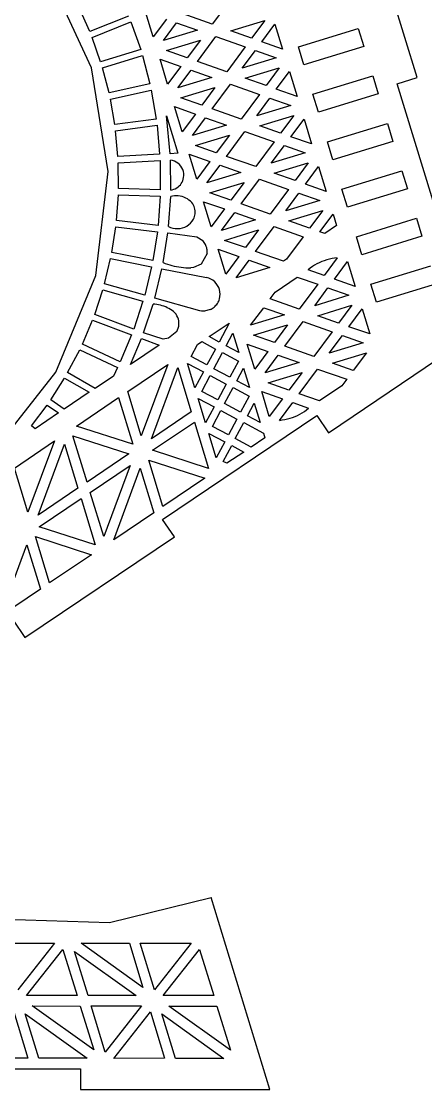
# Model space of a CAD drawing. Extents: x -20.3 to 20.3, y -19.2 to 19.2.
# Drawn here: x 9.37 to 13.65, y 1.01 to 12.34 of the extents above; entities that cross this region are included whole.
import ezdxf

# ---------------------------------------------------------------- set-up
doc = ezdxf.new("R2010")
doc.units = 0
doc.header["$MEASUREMENT"] = 0
doc.layers.get('0').update_dxf_attribs({"linetype": 'CONTINUOUS'})

msp = doc.modelspace()

# ---------------------------------------------------------------- linework, layer by layer
for p, q in [((10.11, 11.844), (9.642, 12.852)), ((13.562, 11.74), (13.238, 12.8)), ((10.091, 12.229), (9.978, 12.479)), ((11.584, 12.57), (11.389, 12.307)), ((10.503, 12.393), (10.091, 12.229)), ((10.763, 12.174), (10.682, 12.439)), ((10.903, 12.361), (10.763, 12.174)), ((11.389, 12.307), (11.08, 12.416)), ((10.116, 12.167), (10.527, 12.33)), ((10.527, 12.33), (10.631, 12.038)), ((10.872, 12.135), (11.012, 12.322)), ((11.232, 12.245), (10.872, 12.135)), ((11.012, 12.322), (11.232, 12.245)), ((11.586, 12.237), (11.946, 12.347)), ((11.946, 12.347), (11.806, 12.159)), ((11.915, 12.12), (12.055, 12.308)), ((12.055, 12.308), (12.136, 12.043)), ((12.303, 12.068), (12.939, 12.262)), ((12.939, 12.262), (12.997, 12.071)), ((10.206, 11.908), (10.116, 12.167)), ((10.904, 12.029), (11.265, 12.139)), ((11.265, 12.139), (11.125, 11.951)), ((11.234, 11.912), (11.429, 12.175)), ((11.429, 12.175), (11.738, 12.066)), ((11.806, 12.159), (11.586, 12.237)), ((10.631, 12.038), (10.206, 11.908)), ((11.125, 11.951), (10.904, 12.029)), ((11.738, 12.066), (11.543, 11.803)), ((11.707, 11.839), (11.847, 12.027)), ((11.847, 12.027), (12.068, 11.949)), ((12.136, 12.043), (11.915, 12.12)), ((12.361, 11.877), (12.303, 12.068)), ((12.997, 12.071), (12.361, 11.877)), ((10.226, 11.844), (10.65, 11.974)), ((10.65, 11.974), (10.728, 11.673)), ((10.917, 11.67), (10.836, 11.935)), ((10.836, 11.935), (11.057, 11.858)), ((11.543, 11.803), (11.234, 11.912)), ((12.068, 11.949), (11.707, 11.839)), ((10.286, 10.746), (10.11, 11.844)), ((10.296, 11.579), (10.226, 11.844)), ((11.057, 11.858), (10.917, 11.67)), ((11.026, 11.631), (11.166, 11.819)), ((11.166, 11.819), (11.386, 11.741)), ((11.74, 11.733), (12.1, 11.843)), ((12.1, 11.843), (11.96, 11.656)), ((12.069, 11.617), (12.209, 11.804)), ((12.209, 11.804), (12.29, 11.539)), ((10.728, 11.673), (10.296, 11.579)), ((11.386, 11.741), (11.026, 11.631)), ((11.388, 11.408), (11.583, 11.671)), ((11.583, 11.671), (11.892, 11.562)), ((11.96, 11.656), (11.74, 11.733)), ((12.457, 11.564), (13.093, 11.758)), ((13.093, 11.758), (13.151, 11.568)), ((13.35, 11.675), (13.562, 11.74)), ((14.164, 9.015), (13.35, 11.675)), ((10.31, 11.513), (10.743, 11.608)), ((10.743, 11.608), (10.796, 11.301)), ((11.058, 11.525), (11.419, 11.635)), ((11.419, 11.635), (11.279, 11.447)), ((11.892, 11.562), (11.697, 11.3)), ((12.29, 11.539), (12.069, 11.617)), ((12.515, 11.373), (12.457, 11.564)), ((13.151, 11.568), (12.515, 11.373)), ((10.356, 11.244), (10.31, 11.513)), ((11.279, 11.447), (11.058, 11.525)), ((11.861, 11.336), (12.001, 11.523)), ((12.222, 11.446), (11.861, 11.336)), ((12.001, 11.523), (12.222, 11.446)), ((10.944, 10.932), (10.903, 11.335)), ((10.903, 11.335), (11.025, 10.937)), ((11.071, 11.166), (10.99, 11.432)), ((10.99, 11.432), (11.211, 11.354)), ((11.211, 11.354), (11.071, 11.166)), ((11.697, 11.3), (11.388, 11.408)), ((11.894, 11.23), (12.254, 11.34)), ((12.254, 11.34), (12.114, 11.152)), ((10.796, 11.301), (10.356, 11.244)), ((10.365, 11.177), (10.805, 11.236)), ((10.805, 11.236), (10.832, 10.927)), ((11.18, 11.127), (11.32, 11.315)), ((11.54, 11.237), (11.18, 11.127)), ((11.32, 11.315), (11.54, 11.237)), ((12.114, 11.152), (11.894, 11.23)), ((12.223, 11.113), (12.363, 11.301)), ((12.363, 11.301), (12.444, 11.036)), ((12.611, 11.06), (13.247, 11.255)), ((13.247, 11.255), (13.305, 11.064)), ((10.39, 10.905), (10.365, 11.177)), ((11.212, 11.021), (11.573, 11.131)), ((11.573, 11.131), (11.433, 10.944)), ((11.542, 10.905), (11.737, 11.167)), ((11.737, 11.167), (12.046, 11.059)), ((12.444, 11.036), (12.223, 11.113)), ((11.433, 10.944), (11.212, 11.021)), ((12.046, 11.059), (11.851, 10.796)), ((12.015, 10.832), (12.155, 11.02)), ((12.155, 11.02), (12.376, 10.942)), ((12.669, 10.869), (12.611, 11.06)), ((13.305, 11.064), (12.669, 10.869)), ((10.832, 10.927), (10.39, 10.905)), ((11.025, 10.937), (10.944, 10.932)), ((11.225, 10.663), (11.144, 10.928)), ((11.144, 10.928), (11.365, 10.85)), ((11.851, 10.796), (11.542, 10.905)), ((12.376, 10.942), (12.015, 10.832)), ((10.393, 10.837), (10.837, 10.86)), ((10.396, 10.563), (10.393, 10.837)), ((10.837, 10.86), (10.839, 10.549)), ((10.95, 10.548), (10.948, 10.863)), ((10.969, 10.86), (10.948, 10.863)), ((10.989, 10.853), (10.969, 10.86)), ((11.008, 10.844), (10.989, 10.853)), ((11.026, 10.832), (11.008, 10.844)), ((11.042, 10.817), (11.026, 10.832)), ((11.056, 10.801), (11.042, 10.817)), ((11.068, 10.783), (11.056, 10.801)), ((11.077, 10.764), (11.068, 10.783)), ((11.084, 10.744), (11.077, 10.764)), ((11.365, 10.85), (11.225, 10.663)), ((11.334, 10.624), (11.474, 10.811)), ((11.474, 10.811), (11.694, 10.734)), ((12.048, 10.726), (12.408, 10.836)), ((12.408, 10.836), (12.268, 10.648)), ((12.377, 10.609), (12.517, 10.797)), ((12.517, 10.797), (12.598, 10.532)), ((10.157, 9.642), (10.286, 10.746)), ((11.077, 10.647), (11.083, 10.663)), ((11.083, 10.663), (11.086, 10.68)), ((11.087, 10.723), (11.084, 10.744)), ((11.086, 10.68), (11.088, 10.701)), ((11.088, 10.701), (11.087, 10.723)), ((11.694, 10.734), (11.334, 10.624)), ((11.696, 10.401), (11.891, 10.664)), ((11.891, 10.664), (12.2, 10.555)), ((12.268, 10.648), (12.048, 10.726)), ((12.765, 10.557), (13.401, 10.751)), ((13.401, 10.751), (13.459, 10.56)), ((10.839, 10.549), (10.396, 10.563)), ((10.95, 10.548), (10.966, 10.551)), ((10.966, 10.551), (10.983, 10.556)), ((10.983, 10.556), (10.998, 10.562)), ((10.998, 10.562), (11.013, 10.57)), ((11.013, 10.57), (11.027, 10.58)), ((11.027, 10.58), (11.04, 10.591)), ((11.04, 10.591), (11.052, 10.604)), ((11.052, 10.604), (11.062, 10.617)), ((11.062, 10.617), (11.07, 10.632)), ((11.07, 10.632), (11.077, 10.647)), ((11.366, 10.518), (11.727, 10.628)), ((11.727, 10.628), (11.587, 10.44)), ((12.2, 10.555), (12.005, 10.292)), ((12.598, 10.532), (12.377, 10.609)), ((12.823, 10.366), (12.765, 10.557)), ((13.459, 10.56), (12.823, 10.366)), ((10.374, 10.223), (10.394, 10.497)), ((10.394, 10.497), (10.838, 10.482)), ((10.838, 10.482), (10.815, 10.172)), ((10.925, 10.16), (10.949, 10.48)), ((10.969, 10.484), (10.949, 10.48)), ((10.989, 10.486), (10.969, 10.484)), ((11.01, 10.487), (10.989, 10.486)), ((11.03, 10.486), (11.01, 10.487)), ((11.05, 10.483), (11.03, 10.486)), ((11.07, 10.478), (11.05, 10.483)), ((11.09, 10.471), (11.07, 10.478)), ((11.108, 10.463), (11.09, 10.471)), ((11.126, 10.453), (11.108, 10.463)), ((11.143, 10.441), (11.126, 10.453)), ((11.159, 10.428), (11.143, 10.441)), ((11.173, 10.414), (11.159, 10.428)), ((11.379, 10.159), (11.298, 10.424)), ((11.298, 10.424), (11.519, 10.347)), ((11.587, 10.44), (11.366, 10.518)), ((12.169, 10.328), (12.309, 10.516)), ((12.53, 10.438), (12.169, 10.328)), ((12.309, 10.516), (12.53, 10.438)), ((11.183, 10.401), (11.173, 10.414)), ((11.19, 10.388), (11.183, 10.401)), ((11.197, 10.374), (11.19, 10.388)), ((11.202, 10.359), (11.197, 10.374)), ((11.206, 10.344), (11.202, 10.359)), ((11.208, 10.328), (11.206, 10.344)), ((11.209, 10.313), (11.208, 10.328)), ((11.208, 10.297), (11.209, 10.313)), ((11.519, 10.347), (11.379, 10.159)), ((12.005, 10.292), (11.696, 10.401)), ((12.202, 10.222), (12.562, 10.332)), ((12.562, 10.332), (12.422, 10.145)), ((10.815, 10.172), (10.374, 10.223)), ((11.141, 10.181), (11.16, 10.198)), ((11.16, 10.198), (11.177, 10.217)), ((11.177, 10.217), (11.191, 10.238)), ((11.191, 10.238), (11.197, 10.252)), ((11.197, 10.252), (11.203, 10.267)), ((11.203, 10.267), (11.206, 10.282)), ((11.206, 10.282), (11.208, 10.297)), ((11.488, 10.12), (11.628, 10.308)), ((11.848, 10.23), (11.488, 10.12)), ((11.628, 10.308), (11.848, 10.23)), ((12.422, 10.145), (12.202, 10.222)), ((12.531, 10.106), (12.671, 10.293)), ((12.671, 10.293), (12.708, 10.173)), ((12.919, 10.053), (13.555, 10.248)), ((13.555, 10.248), (13.613, 10.057)), ((10.325, 9.886), (10.366, 10.157)), ((10.366, 10.157), (10.808, 10.106)), ((10.808, 10.106), (10.76, 9.799)), ((10.868, 9.778), (10.918, 10.093)), ((10.918, 10.093), (11.227, 10.053)), ((10.925, 10.16), (10.948, 10.149)), ((10.948, 10.149), (10.973, 10.142)), ((10.973, 10.142), (10.998, 10.138)), ((10.998, 10.138), (11.023, 10.138)), ((11.023, 10.138), (11.049, 10.14)), ((11.049, 10.14), (11.074, 10.146)), ((11.074, 10.146), (11.098, 10.155)), ((11.098, 10.155), (11.12, 10.166)), ((11.12, 10.166), (11.141, 10.181)), ((11.52, 10.014), (11.881, 10.124)), ((11.881, 10.124), (11.741, 9.937)), ((11.85, 9.897), (12.045, 10.16)), ((12.045, 10.16), (12.354, 10.051)), ((12.583, 10.088), (12.531, 10.106)), ((12.708, 10.173), (12.583, 10.088)), ((11.227, 10.053), (11.289, 10.011)), ((11.297, 10.002), (11.289, 10.011)), ((11.305, 9.992), (11.297, 10.002)), ((11.312, 9.982), (11.305, 9.992)), ((11.318, 9.971), (11.312, 9.982)), ((11.323, 9.96), (11.318, 9.971)), ((11.741, 9.937), (11.52, 10.014)), ((12.354, 10.051), (12.178, 9.815)), ((12.977, 9.862), (12.919, 10.053)), ((13.613, 10.057), (12.977, 9.862)), ((10.76, 9.799), (10.325, 9.886)), ((11.335, 9.875), (11.272, 9.76)), ((11.327, 9.948), (11.323, 9.96)), ((11.331, 9.936), (11.327, 9.948)), ((11.334, 9.924), (11.331, 9.936)), ((11.335, 9.912), (11.334, 9.924)), ((11.336, 9.9), (11.335, 9.912)), ((11.335, 9.875), (11.336, 9.887)), ((11.336, 9.887), (11.336, 9.9)), ((11.533, 9.655), (11.452, 9.921)), ((11.452, 9.921), (11.673, 9.843)), ((12.146, 9.794), (11.85, 9.897)), ((10.248, 9.554), (10.312, 9.82)), ((10.312, 9.82), (10.746, 9.734)), ((10.868, 9.778), (10.891, 9.769)), ((10.891, 9.769), (10.915, 9.761)), ((10.915, 9.761), (10.939, 9.753)), ((10.939, 9.753), (10.963, 9.747)), ((10.963, 9.747), (10.987, 9.741)), ((11.272, 9.76), (11.191, 9.725)), ((11.673, 9.843), (11.533, 9.655)), ((11.642, 9.616), (11.782, 9.804)), ((11.782, 9.804), (12.002, 9.727)), ((12.178, 9.815), (12.146, 9.794)), ((12.475, 9.75), (12.452, 9.735)), ((12.5, 9.764), (12.475, 9.75)), ((12.525, 9.776), (12.5, 9.764)), ((12.551, 9.788), (12.525, 9.776)), ((12.578, 9.798), (12.551, 9.788)), ((12.716, 9.829), (12.576, 9.641)), ((12.605, 9.807), (12.578, 9.798)), ((12.632, 9.815), (12.605, 9.807)), ((12.66, 9.821), (12.632, 9.815)), ((12.688, 9.825), (12.66, 9.821)), ((12.685, 9.602), (12.825, 9.79)), ((12.716, 9.829), (12.688, 9.825)), ((12.825, 9.79), (12.906, 9.525)), ((9.732, 8.615), (10.157, 9.642)), ((10.746, 9.734), (10.674, 9.432)), ((10.78, 9.402), (10.856, 9.712)), ((10.856, 9.712), (11.329, 9.619)), ((10.987, 9.741), (11.012, 9.736)), ((11.012, 9.736), (11.037, 9.732)), ((11.037, 9.732), (11.061, 9.728)), ((11.061, 9.728), (11.086, 9.726)), ((11.086, 9.726), (11.111, 9.724)), ((11.111, 9.724), (11.136, 9.723)), ((11.136, 9.723), (11.161, 9.723)), ((11.191, 9.725), (11.161, 9.723)), ((12.002, 9.727), (11.642, 9.616)), ((12.428, 9.718), (12.406, 9.701)), ((12.576, 9.641), (12.406, 9.701)), ((12.452, 9.735), (12.428, 9.718)), ((13.073, 9.549), (13.709, 9.744)), ((10.674, 9.432), (10.248, 9.554)), ((11.353, 9.613), (11.329, 9.619)), ((11.376, 9.603), (11.353, 9.613)), ((11.397, 9.59), (11.376, 9.603)), ((11.416, 9.574), (11.397, 9.59)), ((11.433, 9.556), (11.416, 9.574)), ((11.447, 9.536), (11.433, 9.556)), ((11.458, 9.514), (11.447, 9.536)), ((12.057, 9.466), (12.292, 9.624)), ((12.292, 9.624), (12.508, 9.548)), ((12.508, 9.548), (12.313, 9.285)), ((12.906, 9.525), (12.685, 9.602)), ((13.131, 9.358), (13.073, 9.549)), ((13.767, 9.553), (13.131, 9.358)), ((10.143, 9.229), (10.23, 9.49)), ((10.23, 9.49), (10.655, 9.368)), ((11.467, 9.491), (11.458, 9.514)), ((11.472, 9.467), (11.467, 9.491)), ((11.467, 9.393), (11.472, 9.417)), ((11.473, 9.442), (11.472, 9.467)), ((11.472, 9.417), (11.473, 9.442)), ((12.004, 9.394), (12.057, 9.466)), ((12.477, 9.321), (12.617, 9.509)), ((12.838, 9.431), (12.477, 9.321)), ((12.617, 9.509), (12.838, 9.431)), ((10.655, 9.368), (10.559, 9.073)), ((10.662, 9.034), (10.762, 9.337)), ((10.782, 9.336), (10.762, 9.337)), ((11.259, 9.266), (10.78, 9.402)), ((10.801, 9.334), (10.782, 9.336)), ((10.82, 9.331), (10.801, 9.334)), ((10.84, 9.327), (10.82, 9.331)), ((10.859, 9.321), (10.84, 9.327)), ((10.877, 9.315), (10.859, 9.321)), ((10.896, 9.308), (10.877, 9.315)), ((10.913, 9.3), (10.896, 9.308)), ((10.931, 9.291), (10.913, 9.3)), ((10.948, 9.281), (10.931, 9.291)), ((11.39, 9.291), (11.401, 9.298)), ((11.401, 9.298), (11.411, 9.306)), ((11.411, 9.306), (11.42, 9.315)), ((11.42, 9.315), (11.429, 9.325)), ((11.429, 9.325), (11.438, 9.335)), ((11.438, 9.335), (11.445, 9.346)), ((11.445, 9.346), (11.452, 9.357)), ((11.452, 9.357), (11.458, 9.369)), ((11.458, 9.369), (11.463, 9.381)), ((11.463, 9.381), (11.467, 9.393)), ((11.796, 9.113), (11.936, 9.3)), ((11.936, 9.3), (12.156, 9.223)), ((12.313, 9.285), (12.004, 9.394)), ((12.51, 9.215), (12.87, 9.325)), ((12.87, 9.325), (12.73, 9.137)), ((10.559, 9.073), (10.143, 9.229)), ((10.964, 9.271), (10.948, 9.281)), ((10.98, 9.259), (10.964, 9.271)), ((10.994, 9.245), (10.98, 9.259)), ((11.006, 9.231), (10.994, 9.245)), ((11.016, 9.214), (11.006, 9.231)), ((11.025, 9.197), (11.016, 9.214)), ((11.031, 9.179), (11.025, 9.197)), ((11.035, 9.16), (11.031, 9.179)), ((11.276, 9.264), (11.259, 9.266)), ((11.306, 9.263), (11.276, 9.264)), ((11.367, 9.279), (11.306, 9.263)), ((11.367, 9.279), (11.379, 9.284)), ((11.379, 9.284), (11.39, 9.291)), ((12.156, 9.223), (11.796, 9.113)), ((12.73, 9.137), (12.51, 9.215)), ((12.839, 9.098), (12.979, 9.286)), ((12.979, 9.286), (13.06, 9.021)), ((10.013, 8.914), (10.12, 9.167)), ((10.12, 9.167), (10.534, 9.011)), ((11.014, 9.049), (11.023, 9.066)), ((11.023, 9.066), (11.03, 9.084)), ((11.03, 9.084), (11.034, 9.103)), ((11.034, 9.103), (11.037, 9.122)), ((11.037, 9.141), (11.035, 9.16)), ((11.037, 9.122), (11.037, 9.141)), ((11.356, 8.993), (11.571, 9.137)), ((11.571, 9.137), (11.463, 8.935)), ((11.828, 9.007), (12.189, 9.117)), ((12.189, 9.117), (12.049, 8.929)), ((12.158, 8.89), (12.353, 9.153)), ((12.353, 9.153), (12.662, 9.044)), ((13.06, 9.021), (12.839, 9.098)), ((10.534, 9.011), (10.413, 8.725)), ((10.524, 8.698), (10.639, 8.972)), ((10.639, 8.972), (10.826, 8.902)), ((10.869, 8.967), (10.662, 9.034)), ((10.926, 8.976), (10.869, 8.967)), ((11.014, 9.049), (10.926, 8.976)), ((11.463, 8.935), (11.356, 8.993)), ((11.536, 8.896), (11.608, 9.031)), ((11.608, 9.031), (11.671, 8.825)), ((12.049, 8.929), (11.828, 9.007)), ((12.662, 9.044), (12.467, 8.782)), ((12.621, 7.974), (14.164, 9.015)), ((12.631, 8.817), (12.771, 9.005)), ((12.771, 9.005), (12.992, 8.927)), ((9.856, 8.611), (9.984, 8.853)), ((9.984, 8.853), (10.385, 8.664)), ((10.413, 8.725), (10.013, 8.914)), ((10.826, 8.902), (10.524, 8.698)), ((11.165, 8.782), (11.234, 8.909)), ((11.234, 8.909), (11.278, 8.94)), ((11.278, 8.94), (11.425, 8.861)), ((11.425, 8.861), (11.334, 8.693)), ((11.671, 8.825), (11.536, 8.896)), ((11.841, 8.648), (11.76, 8.913)), ((11.76, 8.913), (11.981, 8.836)), ((12.467, 8.782), (12.158, 8.89)), ((12.992, 8.927), (12.631, 8.817)), ((11.334, 8.693), (11.165, 8.782)), ((11.407, 8.653), (11.497, 8.823)), ((11.497, 8.823), (11.667, 8.733)), ((11.667, 8.733), (11.577, 8.564)), ((11.981, 8.836), (11.841, 8.648)), ((11.95, 8.609), (12.09, 8.797)), ((12.09, 8.797), (12.31, 8.719)), ((12.664, 8.711), (13.024, 8.821)), ((13.024, 8.821), (12.884, 8.634)), ((9.044, 7.742), (9.732, 8.615)), ((10.385, 8.664), (10.341, 8.575)), ((10.493, 8.41), (10.919, 8.697)), ((10.919, 8.697), (10.637, 7.941)), ((10.745, 7.91), (11.024, 8.664)), ((11.024, 8.664), (11.167, 8.196)), ((11.205, 8.451), (11.126, 8.709)), ((11.126, 8.709), (11.296, 8.619)), ((11.296, 8.619), (11.205, 8.451)), ((11.577, 8.564), (11.407, 8.653)), ((11.65, 8.524), (11.721, 8.659)), ((11.721, 8.659), (11.784, 8.454)), ((12.31, 8.719), (11.95, 8.609)), ((11.982, 8.503), (12.343, 8.613)), ((12.343, 8.613), (12.203, 8.426)), ((12.312, 8.386), (12.507, 8.649)), ((12.507, 8.649), (12.816, 8.54)), ((12.884, 8.634), (12.664, 8.711)), ((9.677, 8.321), (9.823, 8.553)), ((9.823, 8.553), (10.085, 8.403)), ((10.147, 8.443), (9.856, 8.611)), ((10.341, 8.575), (10.147, 8.443)), ((11.278, 8.411), (11.369, 8.581)), ((11.369, 8.581), (11.538, 8.49)), ((11.784, 8.454), (11.65, 8.524)), ((12.203, 8.426), (11.982, 8.503)), ((12.816, 8.54), (12.764, 8.471)), ((10.085, 8.403), (9.819, 8.223)), ((10.637, 7.941), (10.493, 8.41)), ((11.448, 8.322), (11.278, 8.411)), ((11.538, 8.49), (11.448, 8.322)), ((11.521, 8.282), (11.611, 8.452)), ((11.611, 8.452), (11.781, 8.362)), ((11.914, 8.41), (12.135, 8.332)), ((11.995, 8.144), (11.914, 8.41)), ((12.526, 8.311), (12.312, 8.386)), ((12.764, 8.471), (12.526, 8.311)), ((9.819, 8.223), (9.677, 8.321)), ((9.951, 8.044), (10.397, 8.346)), ((10.397, 8.346), (10.548, 7.853)), ((11.319, 8.08), (11.24, 8.338)), ((11.24, 8.338), (11.409, 8.248)), ((11.69, 8.193), (11.521, 8.282)), ((11.781, 8.362), (11.69, 8.193)), ((11.763, 8.153), (11.835, 8.288)), ((11.835, 8.288), (11.898, 8.083)), ((12.135, 8.332), (11.995, 8.144)), ((12.104, 8.105), (12.244, 8.293)), ((12.244, 8.293), (12.412, 8.234)), ((9.474, 8.048), (9.639, 8.266)), ((9.76, 8.183), (9.512, 8.016)), ((9.639, 8.266), (9.76, 8.183)), ((11.167, 8.196), (10.745, 7.91)), ((11.409, 8.248), (11.319, 8.08)), ((11.392, 8.04), (11.482, 8.209)), ((11.482, 8.209), (11.652, 8.119)), ((12.294, 8.158), (12.319, 8.171)), ((12.319, 8.171), (12.343, 8.185)), ((12.343, 8.185), (12.367, 8.2)), ((12.367, 8.2), (12.39, 8.217)), ((12.39, 8.217), (12.412, 8.234)), ((9.512, 8.016), (9.474, 8.048)), ((10.758, 7.787), (11.201, 8.086)), ((10.864, 7.055), (12.498, 8.158)), ((11.201, 8.086), (11.351, 7.595)), ((11.652, 8.119), (11.561, 7.951)), ((11.634, 7.911), (11.724, 8.081)), ((11.724, 8.081), (11.932, 7.97)), ((11.898, 8.083), (11.763, 8.153)), ((12.104, 8.105), (12.132, 8.109)), ((12.132, 8.109), (12.16, 8.113)), ((12.16, 8.113), (12.187, 8.12)), ((12.187, 8.12), (12.215, 8.127)), ((12.215, 8.127), (12.242, 8.136)), ((12.242, 8.136), (12.268, 8.146)), ((12.268, 8.146), (12.294, 8.158)), ((12.498, 8.158), (12.621, 7.974)), ((9.912, 7.94), (10.505, 7.75)), ((10.062, 7.451), (9.912, 7.94)), ((10.548, 7.853), (9.951, 8.044)), ((11.353, 7.967), (11.523, 7.877)), ((11.432, 7.709), (11.353, 7.967)), ((11.561, 7.951), (11.392, 8.04)), ((11.932, 7.97), (11.948, 7.92)), ((9.292, 7.599), (9.717, 7.886)), ((9.717, 7.886), (9.435, 7.13)), ((9.543, 7.099), (9.823, 7.853)), ((9.823, 7.853), (9.966, 7.385)), ((11.523, 7.877), (11.432, 7.709)), ((11.505, 7.669), (11.596, 7.838)), ((11.596, 7.838), (11.724, 7.769)), ((11.802, 7.822), (11.634, 7.911)), ((11.948, 7.92), (11.802, 7.822)), ((10.505, 7.75), (10.062, 7.451)), ((11.351, 7.595), (10.758, 7.787)), ((11.724, 7.769), (11.545, 7.649)), ((9.435, 7.13), (9.292, 7.599)), ((10.096, 7.339), (10.519, 7.625)), ((10.519, 7.625), (10.239, 6.873)), ((10.345, 6.838), (10.626, 7.596)), ((10.626, 7.596), (10.77, 7.125)), ((10.866, 7.191), (10.716, 7.682)), ((10.716, 7.682), (11.312, 7.491)), ((11.545, 7.649), (11.505, 7.669)), ((11.312, 7.491), (10.866, 7.191)), ((9.966, 7.385), (9.543, 7.099)), ((9.556, 6.976), (10, 7.275)), ((10, 7.275), (10.15, 6.785)), ((10.239, 6.873), (10.096, 7.339)), ((10.77, 7.125), (10.345, 6.838)), ((10.988, 6.871), (10.864, 7.055)), ((10.15, 6.785), (9.556, 6.976)), ((9.401, 5.801), (10.988, 6.871)), ((9.514, 6.872), (10.111, 6.68)), ((9.665, 6.38), (9.514, 6.872)), ((9.143, 6.028), (9.425, 6.785)), ((9.425, 6.785), (9.569, 6.314)), ((10.111, 6.68), (9.665, 6.38)), ((9.569, 6.314), (9.143, 6.028)), ((9.278, 5.985), (9.401, 5.801)), ((10.299, 2.778), (11.378, 3.043)), ((12.001, 1.006), (11.378, 3.043)), ((9.188, 2.816), (10.299, 2.778)), ((9.178, 2.559), (9.716, 2.559)), ((9.716, 2.559), (9.329, 2.066)), ((9.421, 2.005), (9.807, 2.494)), ((9.807, 2.494), (9.956, 2.004)), ((10.655, 2.089), (9.999, 2.558)), ((9.999, 2.558), (10.512, 2.558)), ((10.512, 2.558), (10.655, 2.089)), ((10.778, 2.066), (10.627, 2.559)), ((10.627, 2.559), (11.165, 2.558)), ((11.165, 2.558), (10.778, 2.066)), ((10.871, 2.004), (11.256, 2.493)), ((11.256, 2.493), (11.406, 2.004)), ((10.073, 2.004), (9.929, 2.472)), ((9.929, 2.472), (10.583, 2.003)), ((9.956, 2.004), (9.421, 2.005)), ((10.583, 2.003), (10.073, 2.004)), ((11.406, 2.004), (10.871, 2.004)), ((9.285, 1.831), (9.435, 1.339)), ((10.133, 1.427), (9.48, 1.894)), ((9.48, 1.894), (9.99, 1.893)), ((9.99, 1.893), (10.133, 1.427)), ((10.256, 1.403), (10.106, 1.894)), ((10.106, 1.894), (10.641, 1.894)), ((10.641, 1.894), (10.256, 1.403)), ((10.347, 1.338), (10.734, 1.831)), ((10.734, 1.831), (10.885, 1.339)), ((11.583, 1.426), (10.929, 1.893)), ((10.929, 1.893), (11.44, 1.893)), ((11.44, 1.893), (11.583, 1.426)), ((9.551, 1.339), (9.407, 1.809)), ((9.407, 1.809), (10.064, 1.339)), ((11.001, 1.338), (10.857, 1.809)), ((10.857, 1.809), (11.514, 1.338)), ((9.435, 1.339), (8.898, 1.339)), ((10.064, 1.339), (9.551, 1.339)), ((10.885, 1.339), (10.347, 1.338)), ((11.514, 1.338), (11.001, 1.338)), ((8.049, 1.228), (9.991, 1.228)), ((9.991, 1.228), (9.991, 1.006)), ((9.991, 1.006), (12.001, 1.006))]:
    msp.add_line(p, q)

doc.saveas('drawing.dxf')
